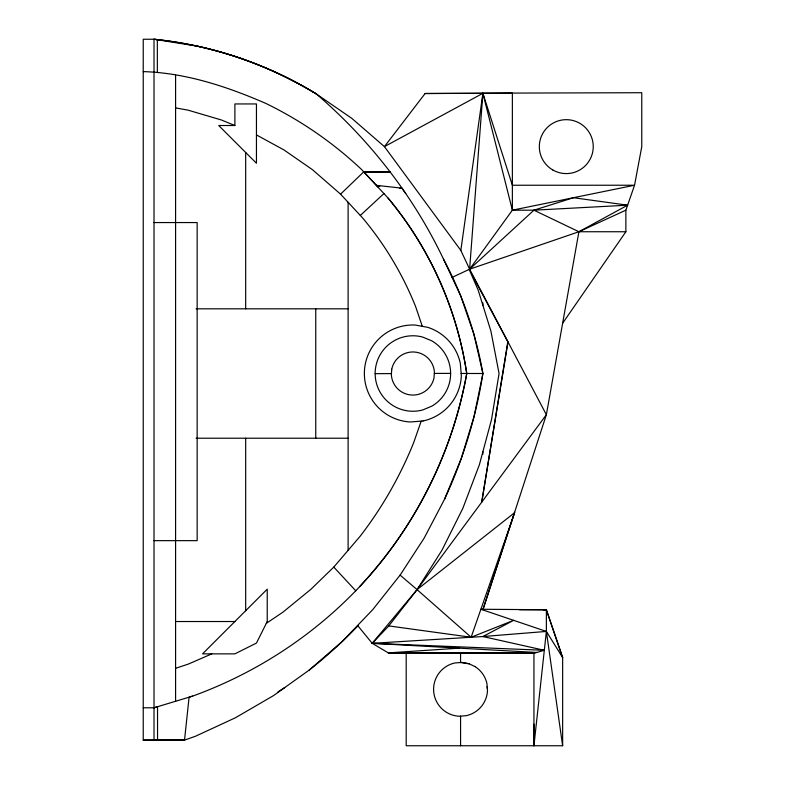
<?xml version="1.0" encoding="UTF-8"?>
<svg xmlns="http://www.w3.org/2000/svg" width="785" height="785" viewBox="0 0 785 785"><rect width="100%" height="100%" fill="white"/><g stroke="black" fill="none" stroke-linecap="round" stroke-linejoin="round"><path stroke-width="1.18" d="M406.198 652.885L406.198 745.75L562.639 745.75L562.639 657.555L546.37 631.434L480.901 609.258L546.37 609.759L546.37 631.434L533.937 745.75L533.937 652.953L388.31 652.885L372.198 643.317L357.597 625.459M143.233 71.602C185.76 72.868 227.12 86.585 265.879 103.434C300.94 120.488 333.203 142.762 361.581 169.511L388.065 198.036A357.165 357.165 0 0 1 466.722 373.513A422.075 422.075 0 0 1 359.618 586.719C313.48 635.634 255.802 673.236 192.59 696.128L189.097 697.178L184.514 740.127L154.017 740.088L154.017 39.25A388.359 388.359 0 0 1 316.286 93.915C369.441 139.436 413.381 195.867 443.476 259.089L460.658 295.759L473.846 334.047L482.893 373.513L474.042 416.59L461.207 458.636L444.506 499.319L424.077 538.255L400.105 575.111L372.806 609.572L342.397 641.335L309.162 670.125L273.386 695.687L235.372 717.794L195.475 736.251L184.514 740.127L143.233 740.127L143.233 39.25L154.017 39.25L196.623 46.05A395.826 391.077 90 0 1 316.296 93.915L351.827 118.378L384.434 146.628L460.834 250.425L469.626 269.196L546.37 414.715L483.266 608.591M143.233 740.127L184.514 740.127M452.062 277.419L469.626 269.196L482.893 93.17L641.767 92.718L641.767 146.628L634.555 185.24L625.871 210.184L625.871 231.742L562.639 323.234M460.834 250.425L482.893 93.307L512.369 93.111L512.369 210.184L469.626 269.196L578.908 231.742L625.871 210.184M514.626 512.232L482.893 609.759M507.758 342.064L481.725 502.174L508.003 341.956L469.145 269.422L478.124 289.95L490.919 331.152L499.064 373.513L491.518 419.602L479.399 464.7L462.836 508.356L441.994 550.148L417.07 589.633L388.781 625.92L372.198 643.317L536.705 652.463M421.211 421.113L413.675 442.632A394.767 394.767 0 0 1 360.04 536.39L333.782 567.104L310.948 589.26L282.992 612.114L266.311 623.368M459.284 648.155L388.31 652.885L534.84 652.992L544.319 650.294L372.198 643.317L417.07 589.633L546.37 414.715L578.908 231.742L627.607 205.189L573.462 197.712L533.937 210.184L512.369 210.184L482.893 93.307L425.117 93.513L384.434 146.628L482.893 93.307L512.369 185.24L634.555 185.24L512.369 210.184M256.45 134.922L283.964 149.935L312.479 169.707L340.562 194.15L363.877 171.729L390.008 171.866M360.315 215.463L383.943 193.552M469.626 269.196L533.937 210.184L627.607 205.189M400.105 575.111L417.07 589.633L514.626 512.664L471.128 637.253L388.781 625.92M469.126 663.806L460.56 662.511L460.569 652.973M487.161 686.6L487.308 688.455M278.018 691.87L284.69 687.611M211.813 653.866L188.302 664.1L175.585 668.31M143.233 707.785L154.017 707.785L157.53 706.706L157.549 740.049L154.017 740.088M544.034 610.475L546.37 609.759L562.639 657.555L546.37 609.759M154.017 707.785L192.59 696.128M399.457 188.439L401.851 188.145L405.776 193.552M372.198 643.317L482.893 636.537L546.37 631.434L562.639 745.75M425.117 93.513L482.893 93.258M375.151 373.67A37.739 37.739 0 0 1 422.507 337.02L431.622 340.759A37.739 37.739 0 0 1 431.887 406.12L422.801 409.927A37.739 37.739 0 0 1 375.151 373.67L391.45 373.601M434.331 373.424L450.629 373.366M234.892 125.512L218.711 125.512L256.45 163.251L256.45 103.944L234.892 103.944L234.892 125.512L221.448 120.007L188.155 110.175L175.585 107.888M154.017 222.557L197.153 222.557L197.153 540.649L154.017 540.649M625.871 231.742L578.908 231.742L533.937 210.184M196.122 308.819L348.108 308.819M461.148 373.464L482.893 373.513A470.568 470.568 0 0 1 444.506 499.319M196.122 438.216L348.108 438.216M519.562 609.759L546.37 609.759M175.585 621.524L234.892 621.524M388.31 652.885L406.198 653.032M378.753 171.925L363.877 171.729L390.047 171.915L363.877 171.856L390.047 171.915L363.877 171.905L377.919 186.997M534.84 652.992L533.937 652.953M401.851 188.145L376.417 185.368L379.812 186.31M544.319 650.294L482.893 636.537L513.635 620.346L471.128 637.253L417.07 589.633M475.249 666.681L468.871 663.678L461.943 662.403L454.927 662.962A26.955 26.955 0 0 0 459.186 716.244L466.202 715.684A26.955 26.955 0 0 0 487.485 690.702L486.955 683.666A26.955 26.955 0 0 0 475.219 666.701M340.562 194.15L362.444 217.749A326.325 326.325 0 0 1 415.687 306.768L422.301 326.334M333.782 567.104L355.791 590.811M533.937 724.182L533.937 745.75M482.893 302.892L482.893 305.306M482.893 451.709L482.893 454.162M460.569 716.136L460.569 745.75M348.108 202.294L348.108 550.491M315.756 308.819L315.756 438.216M245.676 152.467L245.676 308.819M245.676 438.216L245.676 610.74M175.585 75.262L175.585 701.27M157.343 39.78L157.343 72.161M357.97 625.812A470.568 470.568 0 0 1 309.162 670.125M466.79 373.532A420.279 415.236 90 0 1 359.559 586.67M388.035 198.065A355.193 350.934 -90 0 1 466.761 373.513M443.466 259.089A377.683 373.16 -90 0 1 482.893 373.513M154.017 39.25A391.421 388.359 -71.4 0 1 316.286 93.915M391.754 369.205L391.362 374.828A21.568 21.568 0 0 0 434.017 377.83L434.409 372.208A21.568 21.568 0 0 0 391.754 369.205M267.234 621.524L256.45 643.082L234.892 653.866L202.54 653.866L267.234 589.172L267.234 621.524M423.056 420.966L410.427 421.977A48.523 48.523 0 0 1 364.426 371.06A48.523 48.523 0 0 1 415.343 325.059L427.805 327.345A48.523 48.523 0 0 1 460.334 363.347L461.344 375.976A48.523 48.523 0 0 1 423.056 420.966M552.807 169.972A26.955 26.955 0 0 0 593.244 146.628A26.955 26.955 0 0 0 552.807 123.284A26.955 26.955 0 0 0 552.807 169.972"/></g></svg>
